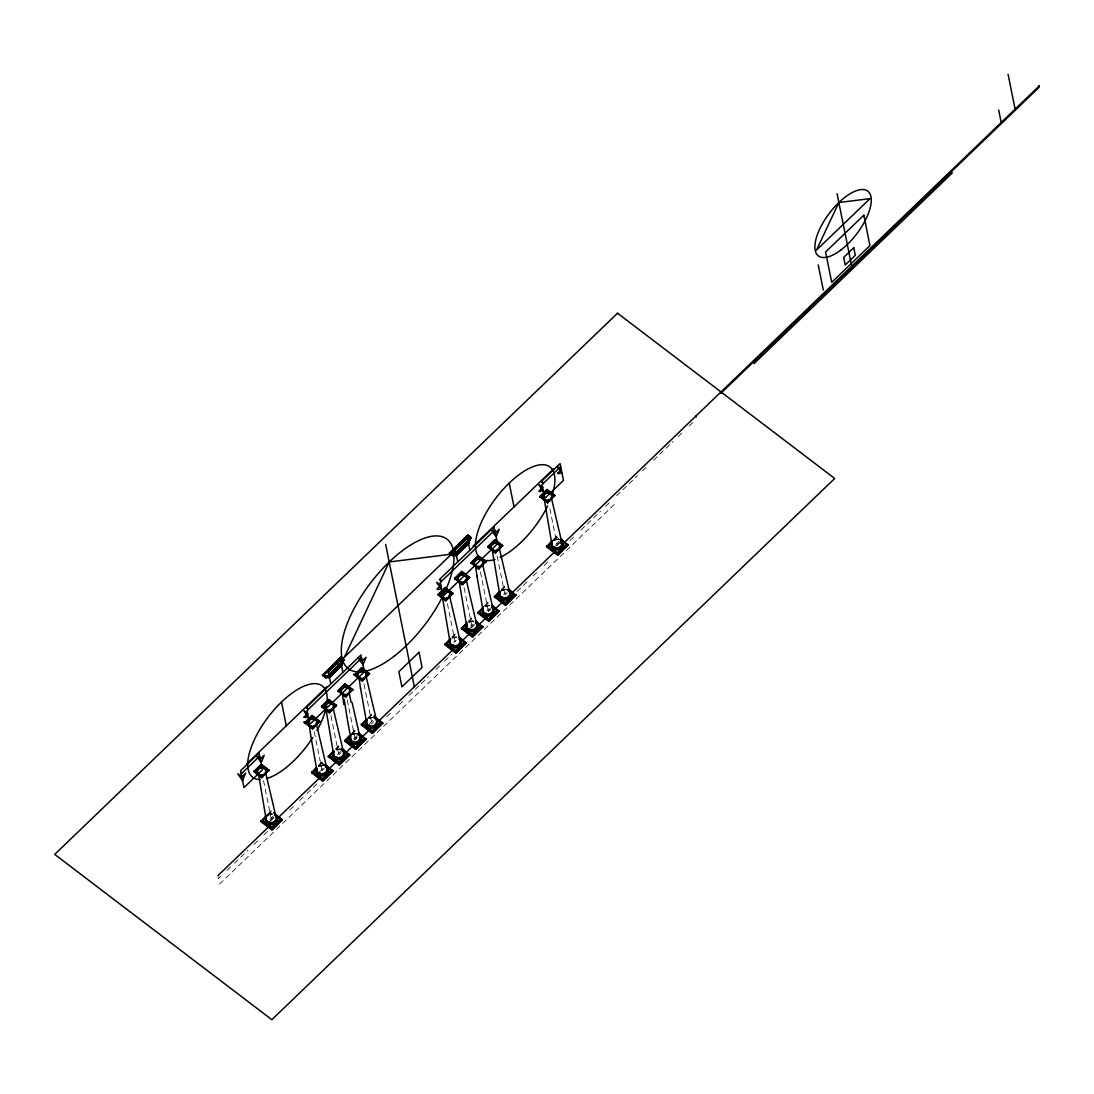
<?xml version="1.0" encoding="UTF-8"?>
<svg xmlns="http://www.w3.org/2000/svg" width="1094" height="1094" viewBox="0 0 1094 1094"><rect width="100%" height="100%" fill="white"/><g stroke="black" fill="none" stroke-linecap="round" stroke-linejoin="round"><path stroke-width="0.75" stroke-dasharray="5 3.75" d="M267.702 814.155L271.175 810.818L267.811 814.962L272.256 813.977M318.463 765.349L321.937 761.998L324.385 763.858M335.147 749.294L338.62 745.958L341.068 747.817M351.475 733.595L354.948 730.259L357.396 732.118M368.172 717.555L371.645 714.204L368.281 718.361M451.617 637.31L455.09 633.973L452.834 637.05M468.3 621.269L471.774 617.932L469.517 621.009M484.628 605.57L488.102 602.233L484.779 606.308M501.312 589.516L504.785 586.179L501.435 590.336M553.468 539.369L556.942 536.033L553.578 540.19A5.087 4.321 -11.4 0 1 559.362 539.561M318.573 766.156L321.937 761.998M336.364 749.034L338.62 745.958M351.584 734.402L354.948 730.259M267.893 815.386L271.134 811.762M318.655 766.579L321.896 762.956L324.576 764.993M336.46 749.458L338.579 746.901M351.68 734.826L354.921 731.202M369.471 717.719L371.604 715.161M452.916 637.474L455.049 634.93M469.599 621.433L471.733 618.876M485.941 605.734L488.061 603.177M501.517 590.76L504.758 587.136M556.901 536.99L553.673 540.614A6.099 5.196 -11.4 0 1 559.116 539.766M269.958 819.379L273.432 816.028M319.557 771.68L324.193 767.222M337.403 754.532L340.877 751.181M353.731 738.819L357.218 735.483M369.266 723.9L373.902 719.428M453.86 642.547L456.184 640.318M470.557 626.493L472.868 624.264M486.885 610.794L489.209 608.565M503.568 594.753L505.893 592.524M555.725 544.607L559.198 541.256M270.273 820.65L273.596 817.45M322.142 770.778L324.357 768.644M338.825 754.737L341.041 752.604M354.046 740.091L357.369 736.891M470.871 627.765L474.194 624.565M488.307 610.999L490.522 608.866M504.99 594.958L507.219 592.825M556.039 545.879L559.362 542.679M270.888 820.568L273.678 817.874M354.661 740.009L356.986 737.78M371.358 723.968L373.669 721.739M470.953 628.188L474.276 624.989M488.389 611.423L491.288 608.647M556.655 545.783L559.458 543.103M220.892 876.226L218.431 878.591L217.843 875.72M227.032 870.318L233.172 864.41M234.403 863.234L247.928 850.229M254.068 844.322L257.76 840.78M263.9 834.872L268.823 830.141M289.719 810.052L294.628 805.321M299.551 800.603L305.691 794.682M306.922 793.506L319.216 781.69M386.811 716.693L392.951 710.785M399.105 704.878L402.783 701.322M408.937 695.415L420 684.789M421.217 683.6L428.602 676.516M435.973 669.419L439.665 665.877M444.574 661.145L451.945 654.062M517.093 591.416L528.156 580.791M533.065 576.059L537.988 571.328M544.128 565.42L549.051 560.702M569.947 540.6L573.625 537.058M581.01 529.975L585.919 525.243M587.15 524.067L600.674 511.062M605.584 506.331L610.507 501.613M616.647 495.691L621.556 490.974M622.787 489.784L637.542 475.603M642.452 470.885L646.144 467.329M653.515 460.246L658.438 455.514M659.668 454.338L673.179 441.333M678.102 436.615L683.012 431.884M689.165 425.976L695.305 420.069M219.538 884.089L616.291 502.597M351.283 734.43L356.89 733.281M318.723 765.868L323.892 765.034M553.742 539.889L559.403 539.219M553.632 540.286L559.102 539.383M268.003 814.647L272.05 813.649M501.804 589.912L506.153 589.092M368.651 717.938L373.574 717.24M485.408 605.789L489.51 605.132M502.023 590.117L505.852 589.338M485.339 606.158L489.715 605.461A5.087 4.321 -11.4 0 0 485.504 606.062M469.052 621.501L473.182 620.845M352.186 734.183L357.123 733.595M369.375 717.91L373.245 717.432A5.087 4.335 -11.4 0 0 369.293 717.91M452.875 637.31L456.485 636.886M336.419 749.281L340.576 748.993M473.374 621.16L468.984 621.871A5.087 4.335 -11.4 0 1 473.059 621.118M456.69 637.2L452.848 637.665A5.087 4.335 -11.4 0 1 456.841 637.269M340.22 749.185L336.378 749.636A5.087 4.321 -11.4 0 1 340.603 749.322M324.125 765.349L318.655 766.238A5.087 4.335 -11.4 0 1 324.18 765.458M556.996 537.414L559.663 539.438M322.087 762.75L324.535 764.61M321.978 763.38L324.658 765.417M549.858 508.642L556.887 543.486M497.127 555.916L504.731 593.632M480.444 571.957L488.047 609.686M464.102 587.669L471.719 625.385M447.419 603.71L455.022 641.426M363.974 683.941L371.577 721.657M347.29 699.982L354.894 737.712M330.962 715.695L338.566 753.41M314.265 731.736L321.868 769.451M263.504 780.542L271.107 818.257M352.227 734.389A5.593 4.759 -11.4 0 1 356.835 733.746M352.883 734.306A6.099 5.196 -11.4 0 1 356.712 733.896M351.967 734.32A5.087 4.335 -11.4 0 1 356.931 733.609M369.266 718.156A5.593 4.759 -11.4 0 1 373.136 717.623M369.184 718.443A6.099 5.196 -11.4 0 1 373.396 717.855M336.255 749.91A5.593 4.759 -11.4 0 1 340.494 749.445M336.555 750.019A6.099 5.196 -11.4 0 1 340.384 749.595M318.559 766.552A5.593 4.759 -11.4 0 1 324.18 765.595M318.723 766.648A6.099 5.196 -11.4 0 1 324.111 765.732M469.052 622.062A5.593 4.759 -11.4 0 1 473.264 621.337M468.929 622.349A6.099 5.196 -11.4 0 1 473.114 621.515M452.711 637.925A5.593 4.759 -11.4 0 1 456.581 637.378M452.629 638.199A6.099 5.196 -11.4 0 1 456.841 637.611M485.38 606.349A5.593 4.759 -11.4 0 1 489.606 605.638M485.64 606.459A6.099 5.196 -11.4 0 1 489.442 605.816M501.736 590.514A5.593 4.759 -11.4 0 1 505.907 589.543M501.941 590.61A6.099 5.196 -11.4 0 1 506.125 589.762M501.804 590.24A5.087 4.335 -11.4 0 1 506.071 589.365M553.879 540.368A5.593 4.759 -11.4 0 1 559.198 539.629M268.112 815.139A5.593 4.759 -11.4 0 1 272.283 814.168M267.962 815.454A6.099 5.196 -11.4 0 1 272.078 814.36M267.975 815.016A5.087 4.321 -11.4 0 1 272.215 813.963"/><path stroke-width="1.5" d="M358.914 734.32L359.352 734.963M375.598 718.279L376.035 718.922M492.068 606.295L492.491 606.938M334.723 757.663L335.079 756.761M451.193 645.679L451.548 644.776M467.876 629.624L468.232 628.722M342.299 663.251L344.063 659.682L340.767 657.166L322.511 675.34L325.807 677.842L328.118 676.871L329.089 677.829L341.957 665.453L342.299 663.251L340.767 662.075M509.189 590.883L508.751 590.281L514.194 594.671L505.332 603.204L495.883 595.656L505.332 603.204M561.331 540.792L560.73 539.971M344.46 657.111L389.19 561.974L451.535 554.152M318.176 773.8L317.971 774.784M334.873 757.745L334.655 758.744M451.33 645.775L451.111 646.759M468.013 629.72L467.808 630.718M267.633 821.608L267.209 823.604M318.395 772.802L318.039 773.704M327.311 676.94L328.993 677.391M467.658 539.957L469.258 541.174L468.916 543.376L456.048 555.752L455.036 554.781L452.766 555.779L449.47 553.263L467.726 535.089C472.923 536.935 470.68 541.544 467.138 536.279M322.511 675.34L340.767 657.166M449.47 553.263L467.726 535.089M323.25 675.901L341.601 658.246M450.208 553.824L468.56 536.169M327.968 672.646L328.966 671.689M336.993 663.962L338.005 663.005M342.025 659.45L454.311 551.472M325.492 675.805L327.038 677.131M325.807 677.842L344.063 659.682M452.766 555.779L471.022 537.605M341.219 663.32L327.297 676.707L328.268 677.678M454.27 554.863L455.952 555.314L454.256 554.754L468.177 541.243M469.258 541.174L470.188 540.272C469.955 537.701 470.844 540.696 468.752 538.631M329.089 677.829L341.547 665.152L341.191 662.417M456.048 555.752L468.82 542.939L469.408 541.954L468.15 540.34M246.492 764.118L327.147 686.553M473.169 546.166L553.824 468.615M241.213 773.882L259.811 755.995L262.574 769.697L243.976 787.584L240.571 770.75L259.169 752.863L259.059 756.72M560.689 466.687L542.091 484.574L544.853 498.276L563.465 480.389L560.06 463.541L541.462 481.428L541.612 482.222L542.364 481.497L542.843 483.863M254.054 771.284L261.316 764.296L269.001 770.135L261.835 777.656L254.054 771.284L261.835 777.656M304.816 722.478L312.077 715.476L319.763 721.329L312.597 728.836C286.546 709.062 328.788 740.282 306.033 722.915L312.228 716.967L318.805 722.231L312.228 716.967M321.499 706.423L328.774 699.435L336.446 705.274L329.28 712.796L321.499 706.423L329.171 712.276L336.446 705.274M337.827 690.724L345.102 683.736L352.774 689.576L345.608 697.097L337.827 690.724L345.513 696.577L352.774 689.576M354.511 674.683L361.786 667.696L369.471 673.535L362.305 681.042C336.255 661.282 378.483 692.488 355.741 675.121L361.923 669.172L368.514 674.437L361.923 669.172M437.956 594.452L445.231 587.451L452.916 593.304L445.75 600.811L437.956 594.452L445.641 600.291L452.916 593.304M454.653 578.398L461.914 571.41L469.599 577.249L462.434 584.77L454.653 578.398L462.434 584.77M470.981 562.699L478.256 555.711L485.927 561.55L478.762 569.071L470.981 562.699L478.762 569.071M487.664 546.658L494.939 539.657L502.625 545.509L495.445 553.017L487.664 546.658L495.445 553.017M539.821 496.512L547.096 489.51L554.767 495.363L547.602 502.871L539.821 496.512L547.492 502.351L554.767 495.363M254.15 771.803L261.425 764.815L269.11 770.655M304.911 722.997L312.077 715.476M321.609 706.956L328.774 699.435M337.937 691.244L345.102 683.736M354.62 675.203L361.786 667.696M438.065 594.972L445.231 587.451M454.748 578.917L461.914 571.41M471.09 563.219L478.256 555.711M487.774 547.178L494.939 539.657M539.93 497.032L547.096 489.51M255.271 771.721L261.863 776.986L255.271 771.721L261.466 765.773L268.044 771.038L261.466 765.773M329.308 712.126L322.716 706.861L328.911 700.912L335.502 706.177L328.911 700.912M345.636 696.427L339.044 691.162L345.239 685.213L351.83 690.478L345.239 685.213M445.778 600.155L439.186 594.89L445.367 588.941L451.959 594.192L445.75 600.811M455.87 578.835L462.461 584.1L455.87 578.835L462.065 572.887L468.642 578.152L462.065 572.887M472.198 563.136L478.789 568.401L472.198 563.136L478.393 557.188L484.984 562.453L478.393 557.188M488.895 547.096L495.473 552.361L488.895 547.096L495.076 541.147L501.667 546.412L495.076 541.147M547.629 502.214L541.038 496.949L547.232 491.001L553.824 496.266L547.232 491.001M255.326 772.022L261.521 766.074M312.282 717.254L306.033 722.915M322.785 707.162L328.966 701.213M339.113 691.463L345.294 685.514M361.991 669.46L355.741 675.121M439.241 595.177L445.367 588.941M455.938 579.136L462.119 573.188M472.266 563.437L478.447 557.489M488.95 547.383L495.131 541.434M541.106 497.237L547.287 491.288M261.794 776.685L267.989 770.737M312.556 727.879L318.751 721.931M329.28 712.796L335.434 705.89M345.608 697.097L351.762 690.177M362.264 680.085L368.459 674.136M462.393 583.813L468.588 577.864M478.734 568.101L484.916 562.152M495.418 552.06L501.599 546.111M547.602 502.871L553.755 495.965M261.726 777.123L269.001 770.135M319.763 721.329L312.597 728.836M369.471 673.535L362.305 681.042M462.324 584.251L469.599 577.249M478.652 568.538L485.927 561.55M495.35 552.497L502.625 545.509M273.623 812.678L282.32 819.939L271.914 829.949L260.905 821.58L266.539 815.262M325.602 764.788L333.096 771.12L322.675 781.143L311.667 772.774L316.152 767.564M342.285 748.747L349.779 755.079L339.359 765.103L328.35 756.72L332.836 751.523M358.627 733.048L366.107 739.38L355.687 749.404L344.678 741.021L349.164 735.824M374.08 716.078L382.791 723.339L372.37 733.349L361.376 724.98L367.01 718.662M458.755 636.763L466.235 643.094L455.815 653.118L444.82 644.735L450.454 638.431M475.439 620.722L482.933 627.053L472.512 637.077L461.504 628.694L467.138 622.377M491.767 605.023L499.261 611.355L488.84 621.365L477.832 612.996L483.466 606.678M508.464 588.969L515.944 595.3L505.524 605.324L494.515 596.955L499.001 591.745M560.607 538.822L568.101 545.154L557.68 555.178L546.672 546.809L552.306 540.491M260.905 821.58L266.69 816.015M311.667 772.774L316.357 768.275M328.35 756.72L334.149 751.154M344.678 741.021L350.477 735.469M361.376 724.98L367.16 719.414M444.82 644.735L450.605 639.169M461.504 628.694L466.194 624.209M477.832 612.996L482.522 608.51M494.515 596.955L500.314 591.389M546.672 546.809L552.47 541.243M275.141 814.811L280.57 819.31L271.709 827.83L262.355 820.705L266.786 816.452M325.903 766.005L331.332 770.491L322.47 779.024L313.116 771.899L316.44 768.699M341.26 748.939L348.029 754.45L339.154 762.983L329.8 755.858L334.231 751.592A5.593 4.759 -11.4 0 0 335.27 758.033A5.593 4.759 -11.4 0 0 342.914 756.966A5.593 4.759 -11.4 0 0 342.518 750.388M358.928 734.252L364.357 738.751L355.482 747.27L346.128 740.159L350.572 735.893M374.271 717.199L381.04 722.71L372.179 731.23L362.825 724.105L367.256 719.852M459.056 637.98L464.485 642.465L455.624 650.998L446.27 643.874L450.701 639.607M475.74 621.925L481.169 626.424L472.307 634.944L462.953 627.833L466.276 624.633M492.081 606.226L497.51 610.726L488.635 619.245L479.281 612.134L482.604 608.934M495.979 596.08L500.409 591.813A5.593 4.759 -11.4 0 0 501.654 598.377A5.593 4.759 -11.4 0 0 509.407 596.818A5.593 4.759 -11.4 0 0 508.081 590.213M560.921 540.039L566.35 544.525L557.475 553.058L548.121 545.933L551.444 542.733M269.165 821.717L267.032 824.274M319.927 772.911L317.793 775.468M336.61 756.857L334.477 759.414M352.938 741.158L350.805 743.715M369.635 725.117L367.502 727.674M453.08 644.886L450.947 647.429M469.764 628.831L467.63 631.388M486.092 613.132L483.958 615.69M502.775 597.092L500.655 599.635M554.932 546.945L552.798 549.503M269.726 821.676L266.403 825.765L268.727 823.536M320.009 773.335L317.164 776.959L319.489 774.73M353.034 741.582L350.189 745.205L352.5 742.99M369.034 726.184L366.873 729.165L369.184 726.936M453.162 645.31L450.318 648.933L452.629 646.704M469.176 629.912L467.001 632.879L469.326 630.664M486.174 613.556L483.343 617.18L485.654 614.951M554.343 548.012L552.183 550.993L554.494 548.764M560.128 542.446L562.439 540.217L560.278 543.198M336.173 758.689L333.861 760.918L333.697 760.166M502.337 598.91L500.026 601.139L499.876 600.387M217.843 875.72L269.466 826.079M278.067 817.806L319.858 777.629M329.691 768.179L335.844 762.258M345.677 752.809L353.047 745.725M362.88 736.262L369.02 730.354M378.852 720.905L452.601 650M459.972 642.903L469.805 633.453M479.637 623.99L485.791 618.083M495.623 608.633L502.994 601.536M512.826 592.086L554.617 551.909M561.988 544.812L1039.095 86.07M720.768 393.402L1039.3 87.123L1038.985 85.551M271.709 827.83L280.488 818.886M322.47 779.024L331.25 770.067M339.154 762.983L347.933 754.026M355.482 747.27L364.275 738.327M372.179 731.23L380.958 722.286M455.624 650.998L464.403 642.041M472.307 634.944L481.087 626M488.635 619.245L497.414 610.302M505.237 602.78L514.112 594.247M557.475 553.058L566.254 544.101M754.026 363.605L952.409 172.852M271.914 829.949L282.17 819.187M322.675 781.143L332.945 770.381M339.359 765.103L349.629 754.327M355.687 749.404L365.957 738.628M372.37 733.349L382.64 722.587M455.815 653.118L466.085 642.356M472.512 637.077L482.782 626.301M488.84 621.365L499.11 610.602M505.524 605.324L515.794 594.562M557.68 555.178L567.95 544.415M500.601 591.348A5.087 4.321 -11.4 0 0 501.613 597.228A5.087 4.321 -11.4 0 0 508.56 596.271A5.087 4.321 -11.4 0 0 508.218 590.295L508.614 590.117M358.777 734.183L358.49 734.279A5.087 4.321 -11.4 0 1 358.805 740.255A5.087 4.321 -11.4 0 1 351.967 741.417A5.087 4.321 -11.4 0 1 350.559 735.688M450.892 553.154L451.836 553.345M323.933 675.23L324.877 675.422M542.966 491.206C541.981 491.521 541.927 488.963 540.204 491.698L538.85 491.151L542.679 487.473L538.645 484.41L543.021 491.261M307.961 717.172L307.25 717.568L306.73 716.392L305.199 717.664L304.583 716.693L303.9 717.363L307.674 713.438L303.64 710.375L308.016 717.226M561.701 473.21L557.243 466.523L561.277 469.586L557.502 473.511L558.2 472.84L558.815 473.811L560.388 472.526L561.646 473.442M547.191 490.03L554.877 495.883M541.038 496.949L547.574 501.914M560.757 539.574L568.101 545.154M561.003 540.463L566.35 544.525M557.393 552.634L548.121 545.933M546.521 546.056L557.53 554.426M495.049 540.176L502.72 546.029M467.835 535.609L471.131 538.125M468.779 539.205L470.188 540.272M478.351 556.231L486.037 562.07M508.614 589.721L515.944 595.3M507.507 589.584L514.194 594.671M453.477 553.605L455.063 554.822M452.56 553.974L453.996 555.068M450.167 552.593L454.133 555.711M449.361 552.743L452.67 555.26M494.365 596.203L505.373 604.572M462.024 571.93L469.709 577.769M491.917 605.761L499.261 611.355M492.163 606.65L497.51 610.726M488.553 618.821L479.281 612.134M477.681 612.243L488.69 620.626M445.34 587.97L453.012 593.823M475.589 621.474L482.933 627.053M475.835 622.349L481.169 626.424M439.186 594.89L445.709 599.854M472.225 634.52L462.953 627.833M461.353 627.942L472.362 636.325M458.906 637.515L466.235 643.094M459.138 638.404L464.485 642.465M455.542 650.574L446.27 643.874M444.67 643.997L455.665 652.366M361.895 668.215L369.567 674.054M340.877 657.685L344.172 660.202M340.179 658.356L343.475 660.858M341.93 660.803L343.106 661.692M341.889 661.323L343.229 662.349M341.492 663.306L342.449 664.031M341.861 665.015L328.679 677.514M345.212 684.256L352.883 690.095M326.573 675.723L328.104 676.885M323.209 674.67L327.174 677.788M322.402 674.82L325.711 677.336M374.23 716.816L382.791 723.339M374.367 717.623L381.04 722.71M339.044 691.162L345.581 696.14M372.083 730.806L362.825 724.105M361.225 724.228L372.22 732.611M328.87 699.955L336.555 705.808M358.777 733.8L366.107 739.38M322.716 706.861L329.253 711.838M357.67 733.664L364.357 738.751M355.4 746.846L346.128 740.159M344.528 740.269L355.536 748.652M312.187 716.009L319.872 721.849M342.436 749.499L349.779 755.079M341.342 749.363L348.029 754.45M339.072 762.559L329.8 755.858M328.2 755.981L339.208 764.35M325.752 765.54L333.096 771.12M325.998 766.429L331.332 770.491M322.388 778.6L313.116 771.899M311.517 772.022L322.525 780.391M274.991 814.346L282.32 819.939M275.223 815.235L280.57 819.31M271.627 827.406L262.355 820.705M260.755 820.828L271.75 829.211M551.526 498.495L561.824 542.296M499.384 548.641L509.681 592.442M482.686 564.682L492.984 608.483M466.345 580.326L476.642 624.113M449.661 596.367L459.945 640.154M365.793 675.012L376.527 720.467M333.191 708.351L343.489 752.139M316.508 724.406L326.791 768.179M265.746 773.212L276.03 816.999M352.145 702.594L359.83 736.522M1008.08 74.324L1015.259 109.92M998.658 109.947L1001.201 122.514M837.088 193.747L851.447 264.939M818.244 264.98L823.317 290.115M695.962 416.007L696.167 417.046M509.216 483.069L514.016 506.891M510.296 590.363L510.447 591.116M494.064 530.754L494.187 526.898L439.597 579.369L439.761 580.162L440.513 579.437L440.978 581.789M493.599 606.418L493.75 607.156M469.846 550.296L467.425 538.248L455.323 549.885L457.743 561.933M477.271 622.117L477.422 622.869M455.637 555.451L468.423 542.638L468.314 541.229M453.969 553.974L454.119 554.767M460.588 638.158L460.738 638.91M385.649 544.388L414.352 686.772M377.143 718.402L377.293 719.141M360.924 658.779L361.034 654.923L306.457 707.394L306.607 708.187L307.359 707.462L307.838 709.828M360.459 734.443L360.61 735.195M349.41 694.006L351.078 702.293M342.887 672.359L340.466 660.325L328.364 671.962L330.785 683.996M344.118 750.142L344.268 750.894M327.01 676.051L327.161 676.844M327.434 766.197L327.585 766.935M281.5 702.02L286.3 725.842M276.673 815.003L276.823 815.741M257.145 756.624L261.179 762.805L264.215 755.229L260.399 758.894L256.406 756.063M551.937 544.675L544.347 499.63M499.794 594.821L492.204 549.776M483.097 610.876L476.929 575.895M466.796 626.657L459.179 581.516M450.099 642.698L442.496 597.556M366.64 722.847L360.473 687.866M333.643 754.682L326.026 709.541M316.959 770.723L310.874 736.399M266.184 819.529L258.581 774.402M467.958 537.933L467.876 536.908M341 659.997L340.904 658.944M475.507 565.817L477.025 576.565M359.051 677.801L360.569 688.536M342.367 693.842L343.872 704.591M309.342 725.596L310.764 735.66M492.382 549.831L492.396 549.694A3.911 3.323 -11.4 0 0 493.886 550.514M350.477 735.852A5.593 4.759 -11.4 0 0 351.817 742.443A5.593 4.759 -11.4 0 0 359.57 740.884A5.593 4.759 -11.4 0 0 358.244 734.293A6.099 5.196 -11.4 0 1 360.117 741.773A6.099 5.196 -11.4 0 1 351.311 743.277A6.099 5.196 -11.4 0 1 350.75 735.674M351.406 741.048A2025.322 852.171 -52.7 0 1 344.268 699.408M260.358 779.571A57.421 24.164 -52.7 0 1 258.266 732.091A57.421 24.164 -52.7 0 1 314.265 683.627A57.421 24.164 -52.7 0 1 316.932 730.601M312.802 737.506A57.421 24.164 -52.7 0 1 267.223 778.395M494.939 559.444A57.421 24.164 -52.7 0 1 479.951 525.653A57.421 24.164 -52.7 0 1 531.657 467.234A57.421 24.164 -52.7 0 1 552.155 494.789M547.629 505.907A57.421 24.164 -52.7 0 1 500.067 557.448M348.808 693.076A3.555 3.022 -11.4 0 1 347.4 694.444M344.077 694.69A3.555 3.022 -11.4 0 1 343.051 694.088M349.136 692.543A3.911 3.323 -11.4 0 1 347.263 694.334M344.049 694.594A3.911 3.323 -11.4 0 1 342.08 693.09M374.599 718.074A5.593 4.759 -11.4 0 1 376.473 724.543A5.593 4.759 -11.4 0 1 368.828 726.566A5.593 4.759 -11.4 0 1 366.955 720.098M375.693 718.744A6.099 5.196 -11.4 0 1 376.541 726.047A6.099 5.196 -11.4 0 1 367.994 727.223A6.099 5.196 -11.4 0 1 367.16 719.92M374.681 718.061A5.087 4.321 -11.4 0 1 375.762 723.886A5.087 4.321 -11.4 0 1 368.993 725.541A5.087 4.321 -11.4 0 1 367.078 719.92M365.697 676.612A3.555 3.022 -11.4 0 1 359.42 677.719M366.107 675.559A3.911 3.323 -11.4 0 1 363.7 678.403M360.473 678.458A3.911 3.323 -11.4 0 1 358.764 677.049M342.682 750.484A6.099 5.196 -11.4 0 1 343.516 757.786A6.099 5.196 -11.4 0 1 334.983 758.976A6.099 5.196 -11.4 0 1 334.135 751.674M342.217 750.211A5.087 4.321 -11.4 0 1 342.367 756.077A5.087 4.321 -11.4 0 1 335.571 757.075A5.087 4.321 -11.4 0 1 334.231 751.387M332.685 708.365A3.555 3.022 -11.4 0 1 328.173 710.526M332.685 708.474A3.911 3.323 -11.4 0 1 330.935 710.047M327.667 710.17A4.253 3.624 -11.4 0 1 326.436 704.016A4.253 3.624 -11.4 0 1 333.314 705.835A4.253 3.624 -11.4 0 1 327.667 710.17A3.911 3.323 -11.4 0 1 325.738 708.789M325.533 766.224A5.593 4.759 -11.4 0 1 326.627 772.542A5.593 4.759 -11.4 0 1 319.352 774.47A5.593 4.759 -11.4 0 1 316.891 768.521M316.74 768.685A6.099 5.196 -11.4 0 0 319.243 775.523A6.099 5.196 -11.4 0 0 327.407 773.089A6.099 5.196 -11.4 0 0 325.287 766.142A5.087 4.321 -11.4 0 1 325.998 771.749A5.087 4.321 -11.4 0 1 319.571 773.458A5.087 4.321 -11.4 0 1 317.096 768.303M310.026 725.828A3.555 3.022 -11.4 0 0 311.257 726.512A3.911 3.323 -11.4 0 1 309.055 724.83M316.125 724.296A3.911 3.323 -11.4 0 1 314.252 726.088M466.892 624.127A5.593 4.759 -11.4 0 0 468.97 630.294A5.593 4.759 -11.4 0 0 476.382 628.558A5.593 4.759 -11.4 0 0 475.37 622.158A5.087 4.321 -11.4 0 1 475.712 627.833A5.087 4.321 -11.4 0 1 469.23 629.31A5.087 4.321 -11.4 0 1 466.988 624.086M475.48 622.254A6.099 5.196 -11.4 0 1 477.011 629.337A6.099 5.196 -11.4 0 1 468.711 631.279A6.099 5.196 -11.4 0 1 466.782 624.277M465.825 580.326A3.555 3.022 -11.4 0 1 464.376 582.022M462.311 582.61A3.555 3.022 -11.4 0 1 461.545 582.541M460.041 581.899A3.555 3.022 -11.4 0 1 459.548 581.434M465.962 580.217A3.911 3.323 -11.4 0 1 464.088 582.008M461.121 582.336A3.911 3.323 -11.4 0 1 458.687 580.326M450.208 640.181A5.593 4.759 -11.4 0 0 452.164 646.28A5.593 4.759 -11.4 0 0 459.548 644.804A5.593 4.759 -11.4 0 0 458.988 638.404A5.087 4.321 -11.4 0 1 455.883 645.665A5.087 4.321 -11.4 0 1 450.236 640.277M458.796 638.294A6.099 5.196 -11.4 0 1 460.328 645.392A6.099 5.196 -11.4 0 1 452.027 647.32A6.099 5.196 -11.4 0 1 450.099 640.318M449.306 595.642A3.555 3.022 -11.4 0 1 446.872 598.445M444.684 598.555A3.555 3.022 -11.4 0 1 443.179 597.803M449.511 595.56A3.911 3.323 -11.4 0 1 446.885 598.268M444.697 598.432A3.911 3.323 -11.4 0 1 442.208 596.804M483.056 608.743A5.593 4.759 -11.4 0 0 485.531 614.691A5.593 4.759 -11.4 0 0 492.792 612.763A5.593 4.759 -11.4 0 0 491.712 606.445A6.099 5.196 -11.4 0 1 493.421 613.529A6.099 5.196 -11.4 0 1 485.285 615.69A6.099 5.196 -11.4 0 1 482.905 608.92M491.698 606.473A5.087 4.321 -11.4 0 1 492.081 612.093A5.087 4.321 -11.4 0 1 485.668 613.652A5.087 4.321 -11.4 0 1 483.261 608.524M482.331 563.889A3.555 3.022 -11.4 0 1 479.651 566.774M482.468 564.053A3.911 3.323 -11.4 0 1 479.637 566.596M477.449 566.637A3.911 3.323 -11.4 0 1 475.22 565.065M508.136 590.322A6.099 5.196 -11.4 0 1 510.036 597.597A6.099 5.196 -11.4 0 1 501.38 599.334A6.099 5.196 -11.4 0 1 500.3 591.895M504.867 597.98A5.087 4.335 -11.4 0 1 501.257 596.982M498.85 548.586A3.555 3.022 -11.4 0 1 497.237 550.364M492.888 550.008A3.555 3.022 -11.4 0 1 492.573 549.68M498.973 548.477A3.911 3.323 -11.4 0 1 497.114 550.268M560.552 540.258A5.593 4.759 -11.4 0 1 561.632 546.576A5.593 4.759 -11.4 0 1 554.371 548.504A5.593 4.759 -11.4 0 1 551.896 542.556M551.964 542.392A6.099 5.196 -11.4 0 0 553.879 549.379A6.099 5.196 -11.4 0 0 562.193 547.451A6.099 5.196 -11.4 0 0 560.661 540.354A5.087 4.321 -11.4 0 1 560.866 545.947A5.087 4.321 -11.4 0 1 554.467 547.438A5.087 4.321 -11.4 0 1 552.101 542.337M544.593 499.37A3.555 3.022 -11.4 0 0 551.061 498.262A3.911 3.323 -11.4 0 1 549.256 500.122M547.656 500.546A3.911 3.323 -11.4 0 1 546.562 500.491M545.304 500.054A3.911 3.323 -11.4 0 1 544.06 498.864M275.073 815.249A5.593 4.759 -11.4 0 1 275.633 821.635A5.593 4.759 -11.4 0 1 268.249 823.126A5.593 4.759 -11.4 0 1 266.293 817.013M275.223 815.345A6.099 5.196 -11.4 0 1 276.167 822.538A6.099 5.196 -11.4 0 1 267.757 823.973A6.099 5.196 -11.4 0 1 266.43 816.835M275.086 815.345A5.087 4.321 -11.4 0 1 271.873 822.524A5.087 4.321 -11.4 0 1 266.389 816.958M264.762 774.032A3.555 3.022 -11.4 0 1 263.148 775.208M260.974 775.427A3.555 3.022 -11.4 0 1 259.989 775.126M265.459 772.87A3.911 3.323 -11.4 0 1 263.49 774.894M260.782 775.277A3.911 3.323 -11.4 0 1 258.567 774.046M242.841 779.844L242.581 780.692L237.754 773.718L241.788 776.781L245.617 773.116L242.854 779.762M363.304 664.031L363.044 664.865L358.217 657.891L362.251 660.967L366.08 657.289L363.304 664.031M496.457 535.992L496.184 536.839L491.37 529.865L495.404 532.928L499.233 529.264L496.457 535.992M838.852 202.54L816.493 250.102L870.031 198.629L838.852 202.54M617.549 313.212L54.7 854.4L271.845 1019.676L834.695 478.475L617.549 313.212M361.663 658.055L307.086 710.539L309.848 724.242L364.425 671.757L361.663 658.055M494.816 530.029L440.239 582.514L443.002 596.216L497.579 543.732L494.816 530.029M440.827 585.413L436.998 589.092L438.352 589.639C442.359 588.025 442.222 589.392 438.202 584.729L436.793 582.35L440.827 585.413M863.822 215.217L825.587 251.989L831.714 282.348L869.949 245.576L863.822 215.217M419.029 652.284L398.859 671.675L401.922 686.854L422.079 667.463L419.029 652.284M853.771 247.695L843.693 257.391L845.224 264.98L855.303 255.285L853.771 247.695M840.63 250.198A40.697 17.121 -52.7 0 0 868.609 191.915A40.697 17.121 -52.7 0 0 820.008 228.414A40.697 17.121 -52.7 0 0 840.63 250.198M394.51 655.921A81.407 34.256 -52.7 0 0 447.938 539.944A81.407 34.256 -52.7 0 0 350.504 615.84A81.407 34.256 -52.7 0 0 394.51 655.921M343.995 694.471A4.253 3.624 -11.4 0 0 349.642 690.136A4.253 3.624 -11.4 0 0 342.764 688.317A4.253 3.624 -11.4 0 0 343.995 694.471M360.692 678.417A4.253 3.624 -11.4 0 0 366.326 674.082A4.253 3.624 -11.4 0 0 359.447 672.263A4.253 3.624 -11.4 0 0 360.692 678.417M310.983 726.211A4.253 3.624 -11.4 0 0 316.631 721.876A4.253 3.624 -11.4 0 0 309.739 720.057A4.253 3.624 -11.4 0 0 310.983 726.211M460.82 582.145A4.253 3.624 -11.4 0 0 466.468 577.81A4.253 3.624 -11.4 0 0 459.589 575.991A4.253 3.624 -11.4 0 0 460.82 582.145M444.137 598.186A4.253 3.624 -11.4 0 0 449.771 593.851A4.253 3.624 -11.4 0 0 442.892 592.032A4.253 3.624 -11.4 0 0 444.137 598.186M477.148 566.446A4.253 3.624 -11.4 0 0 482.796 562.097A4.253 3.624 -11.4 0 0 475.917 560.292A4.253 3.624 -11.4 0 0 477.148 566.446M493.845 550.391A4.253 3.624 -11.4 0 0 499.479 546.056A4.253 3.624 -11.4 0 0 492.601 544.238A4.253 3.624 -11.4 0 0 493.845 550.391M545.988 500.245A4.253 3.624 -11.4 0 0 551.636 495.91A4.253 3.624 -11.4 0 0 544.757 494.091A4.253 3.624 -11.4 0 0 545.988 500.245M260.222 775.017A4.253 3.624 -11.4 0 0 265.869 770.682A4.253 3.624 -11.4 0 0 258.977 768.877A4.253 3.624 -11.4 0 0 260.222 775.017"/></g></svg>
